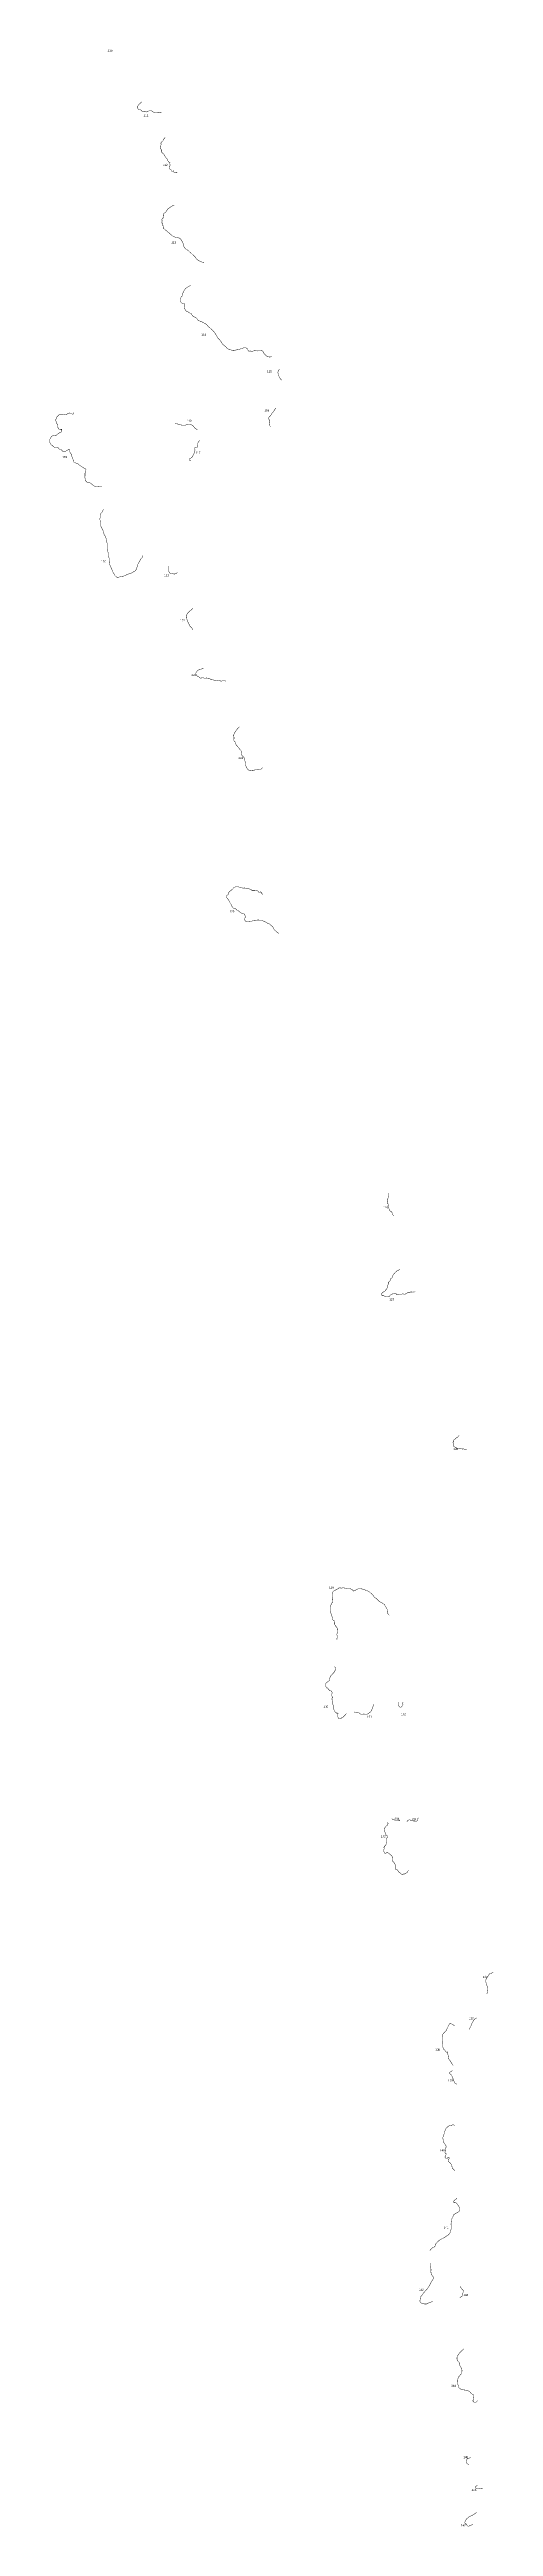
# Model space of a CAD drawing. Header units: metres. Extents: x 258924 to 356197, y 1740805 to 2227803.
# Drawn here: x 307573 to 318331, y 1863034 to 1922985 of the extents above; entities that cross this region are included whole.
import ezdxf

# ---------------------------------------------------------------- set-up
doc = ezdxf.new("R2010")
doc.units = ezdxf.units.M
doc.layers.add('UNPROTECTED', color=10, linetype='Continuous')
doc.styles.get("Standard").update_dxf_attribs({"font": 'arial.ttf'})

msp = doc.modelspace()

# ---------------------------------------------------------------- linework, layer by layer
at = {"layer": 'UNPROTECTED', "const_width": 10, "flags": 128}
for points in [[(309803, 1921720), (309793, 1921705), (309772, 1921685), (309754, 1921671), (309733, 1921648), (309719, 1921630), (309711, 1921616), (309709, 1921604), (309709, 1921589), (309710, 1921576), (309713, 1921564), (309718, 1921550), (309726, 1921540), (309742, 1921529), (309758, 1921524), (309764, 1921524), (309768, 1921525), (309773, 1921525), (309782, 1921523), (309796, 1921513), (309810, 1921499), (309820, 1921492), (309831, 1921488), (309854, 1921488), (309873, 1921489), (309891, 1921486), (309906, 1921481), (309917, 1921476), (309923, 1921474), (309929, 1921475), (309943, 1921480), (309963, 1921492), (309978, 1921498), (309996, 1921501), (310009, 1921501), (310043, 1921499), (310061, 1921495), (310070, 1921489), (310082, 1921478), (310087, 1921472), (310090, 1921470), (310096, 1921471), (310103, 1921471), (310108, 1921470), (310112, 1921467), (310117, 1921465), (310129, 1921467), (310148, 1921466), (310174, 1921466), (310185, 1921466), (310194, 1921461), (310202, 1921457), (310212, 1921457), (310224, 1921459), (310240, 1921459), (310249, 1921457), (310255, 1921456), (310260, 1921456), (310267, 1921457), (310275, 1921460), (310286, 1921465)], [(310374, 1920860), (310371, 1920853), (310367, 1920845), (310360, 1920837), (310353, 1920829), (310348, 1920824), (310342, 1920821), (310337, 1920814), (310331, 1920804), (310329, 1920795), (310326, 1920784), (310321, 1920777), (310307, 1920762), (310299, 1920756), (310286, 1920744), (310280, 1920737), (310276, 1920731), (310274, 1920725), (310273, 1920714), (310276, 1920700), (310277, 1920688), (310275, 1920677), (310272, 1920672), (310265, 1920665), (310261, 1920656), (310258, 1920639), (310256, 1920615), (310258, 1920604), (310259, 1920594), (310261, 1920587), (310264, 1920581), (310275, 1920571), (310281, 1920559), (310283, 1920551), (310283, 1920538), (310282, 1920526), (310282, 1920518), (310286, 1920508), (310295, 1920496), (310315, 1920477), (310333, 1920464), (310341, 1920454), (310346, 1920444), (310354, 1920430), (310370, 1920403), (310389, 1920373), (310404, 1920352), (310412, 1920345), (310422, 1920339), (310425, 1920334), (310427, 1920328), (310427, 1920320), (310426, 1920313), (310428, 1920306), (310433, 1920298), (310439, 1920291), (310445, 1920286), (310451, 1920282), (310454, 1920281), (310456, 1920279), (310457, 1920276), (310457, 1920270), (310458, 1920266), (310463, 1920263), (310470, 1920259), (310481, 1920254), (310487, 1920250), (310491, 1920246), (310492, 1920242), (310491, 1920236), (310489, 1920229), (310487, 1920219), (310489, 1920207), (310494, 1920199), (310497, 1920190), (310496, 1920183), (310493, 1920177), (310491, 1920171), (310491, 1920165), (310490, 1920159), (310487, 1920157), (310482, 1920156), (310476, 1920154), (310474, 1920150), (310471, 1920140), (310472, 1920127), (310476, 1920110), (310483, 1920100), (310494, 1920090), (310506, 1920080), (310515, 1920075), (310519, 1920069), (310521, 1920059), (310525, 1920052), (310534, 1920042), (310546, 1920039), (310559, 1920038), (310566, 1920042), (310571, 1920047), (310575, 1920050), (310579, 1920050), (310583, 1920046), (310584, 1920036), (310585, 1920023), (310589, 1920014), (310599, 1920010), (310614, 1920007), (310656, 1920004), (310671, 1920003)], [(310600, 1919221), (310555, 1919203), (310522, 1919184), (310455, 1919139), (310430, 1919116), (310416, 1919089), (310398, 1919060), (310384, 1919045), (310353, 1919025), (310345, 1919018), (310339, 1919008), (310335, 1918996), (310331, 1918982), (310330, 1918967), (310334, 1918950), (310336, 1918940), (310337, 1918931), (310337, 1918919), (310334, 1918914), (310327, 1918908), (310320, 1918906), (310312, 1918907), (310309, 1918907), (310307, 1918906), (310306, 1918904), (310303, 1918896), (310301, 1918888), (310298, 1918878), (310296, 1918868), (310298, 1918853), (310301, 1918841), (310301, 1918833), (310298, 1918824), (310297, 1918817), (310297, 1918810), (310298, 1918801), (310298, 1918794), (310298, 1918786), (310301, 1918774), (310306, 1918769), (310316, 1918764), (310320, 1918760), (310321, 1918754), (310320, 1918746), (310315, 1918741), (310312, 1918733), (310311, 1918728), (310312, 1918723), (310315, 1918719), (310319, 1918717), (310327, 1918716), (310331, 1918715), (310334, 1918713), (310336, 1918710), (310337, 1918707), (310336, 1918704), (310334, 1918700), (310330, 1918697), (310328, 1918695), (310328, 1918693), (310333, 1918688), (310336, 1918685), (310338, 1918680), (310340, 1918672), (310340, 1918662), (310340, 1918655), (310340, 1918652), (310342, 1918650), (310347, 1918647), (310351, 1918644), (310357, 1918640), (310371, 1918625), (310380, 1918618), (310394, 1918605), (310406, 1918599), (310415, 1918592), (310421, 1918584), (310433, 1918573), (310455, 1918556), (310467, 1918548), (310481, 1918536), (310495, 1918523), (310508, 1918511), (310530, 1918493), (310543, 1918485), (310550, 1918479), (310555, 1918473), (310565, 1918464), (310576, 1918459), (310582, 1918458), (310589, 1918454), (310596, 1918450), (310606, 1918449), (310613, 1918447), (310621, 1918442), (310629, 1918438), (310639, 1918437), (310649, 1918437), (310658, 1918434), (310666, 1918430), (310672, 1918426), (310677, 1918425), (310687, 1918426), (310698, 1918425), (310710, 1918423), (310716, 1918423), (310724, 1918421), (310732, 1918417), (310742, 1918407), (310761, 1918383), (310771, 1918368), (310783, 1918345), (310793, 1918326), (310800, 1918314), (310808, 1918294), (310813, 1918273), (310816, 1918262), (310817, 1918255), (310818, 1918249), (310819, 1918244), (310823, 1918235), (310829, 1918217), (310835, 1918200), (310841, 1918191), (310857, 1918173), (310877, 1918155), (310897, 1918145), (310907, 1918140), (310911, 1918135), (310924, 1918125), (310937, 1918115), (310949, 1918104), (310961, 1918092), (310987, 1918070), (311002, 1918058), (311013, 1918049), (311035, 1918027), (311055, 1918008), (311074, 1917992), (311089, 1917978), (311096, 1917969), (311110, 1917947), (311120, 1917933), (311138, 1917913), (311152, 1917903), (311185, 1917880), (311207, 1917867), (311225, 1917854), (311239, 1917848), (311262, 1917844), (311286, 1917837), (311318, 1917834)], [(310992, 1917275), (310967, 1917262), (310947, 1917250), (310915, 1917231), (310890, 1917215), (310872, 1917200), (310857, 1917182), (310841, 1917159), (310822, 1917128), (310800, 1917082), (310790, 1917044), (310786, 1917022), (310785, 1917017), (310779, 1917012), (310772, 1917005), (310763, 1916993), (310754, 1916979), (310749, 1916965), (310746, 1916947), (310747, 1916922), (310748, 1916903), (310750, 1916886), (310757, 1916870), (310764, 1916860), (310781, 1916850), (310804, 1916841), (310820, 1916839), (310830, 1916838), (310840, 1916831), (310847, 1916822), (310850, 1916810), (310849, 1916792), (310845, 1916775), (310836, 1916748), (310835, 1916732), (310838, 1916719), (310844, 1916710), (310856, 1916698), (310864, 1916689), (310872, 1916677), (310879, 1916664), (310890, 1916650), (310910, 1916640), (310934, 1916633), (310953, 1916622), (310973, 1916608), (310988, 1916603), (311005, 1916594), (311013, 1916588), (311019, 1916578), (311022, 1916567), (311032, 1916547), (311055, 1916528), (311083, 1916514), (311115, 1916493), (311131, 1916484), (311143, 1916475), (311155, 1916463), (311162, 1916451), (311167, 1916442), (311170, 1916436), (311175, 1916429), (311180, 1916424), (311185, 1916420), (311189, 1916419), (311194, 1916420), (311199, 1916421), (311205, 1916419), (311208, 1916417), (311215, 1916411), (311221, 1916408), (311233, 1916405), (311247, 1916401), (311269, 1916392), (311291, 1916382), (311306, 1916373), (311319, 1916364), (311333, 1916355), (311350, 1916348), (311365, 1916340), (311378, 1916331), (311387, 1916320), (311398, 1916306), (311414, 1916287), (311434, 1916265), (311461, 1916245), (311470, 1916240), (311477, 1916237), (311481, 1916234), (311488, 1916226), (311495, 1916217), (311503, 1916210), (311520, 1916194), (311545, 1916168), (311564, 1916145), (311581, 1916123), (311599, 1916090), (311616, 1916065), (311626, 1916047), (311638, 1916024), (311659, 1915996), (311696, 1915957), (311714, 1915936), (311730, 1915914), (311751, 1915882), (311765, 1915859), (311787, 1915836), (311797, 1915829), (311824, 1915807), (311846, 1915788), (311860, 1915772), (311871, 1915757), (311879, 1915751), (311897, 1915740), (311914, 1915732), (311929, 1915729), (311939, 1915728), (311948, 1915727), (311957, 1915725), (311968, 1915716), (311979, 1915712), (311995, 1915708), (312014, 1915705), (312046, 1915705), (312075, 1915709), (312111, 1915717), (312154, 1915724), (312184, 1915734), (312219, 1915747), (312252, 1915757), (312278, 1915765), (312299, 1915768), (312322, 1915766), (312341, 1915760), (312352, 1915755), (312366, 1915742), (312379, 1915720), (312388, 1915696), (312392, 1915687), (312398, 1915683), (312409, 1915682), (312419, 1915685), (312431, 1915689), (312443, 1915689), (312463, 1915682), (312478, 1915676), (312489, 1915677), (312506, 1915684), (312522, 1915699), (312534, 1915706), (312547, 1915706), (312573, 1915697), (312591, 1915692), (312621, 1915689), (312654, 1915691), (312685, 1915694), (312706, 1915696), (312718, 1915694), (312734, 1915687), (312747, 1915674), (312757, 1915654), (312766, 1915635), (312782, 1915616), (312807, 1915589), (312837, 1915564), (312859, 1915552), (312894, 1915544), (312920, 1915544), (312956, 1915551)], [(313143, 1915246), (313139, 1915239), (313114, 1915201), (313107, 1915180), (313109, 1915153), (313116, 1915118), (313136, 1915068), (313167, 1915015), (313195, 1914985), (313199, 1914980)], [(313062, 1914303), (313038, 1914284), (313024, 1914266), (313006, 1914224), (312991, 1914207), (312968, 1914188), (312955, 1914170), (312951, 1914154), (312942, 1914142), (312924, 1914118), (312910, 1914104), (312888, 1914083), (312883, 1914060), (312892, 1914031), (312905, 1914013), (312909, 1913994), (312901, 1913970), (312895, 1913939), (312900, 1913905), (312914, 1913875), (312927, 1913859)], [(308162, 1914204), (308151, 1914179), (308146, 1914161), (308133, 1914157), (308109, 1914172), (308085, 1914184), (308062, 1914188), (308001, 1914166), (307981, 1914146), (307963, 1914141), (307923, 1914150), (307848, 1914159), (307803, 1914145), (307786, 1914129), (307750, 1914087), (307738, 1914051), (307722, 1914025), (307724, 1914005), (307735, 1913976), (307752, 1913929), (307771, 1913911), (307776, 1913895), (307774, 1913865), (307781, 1913816), (307804, 1913795), (307845, 1913793), (307869, 1913793), (307869, 1913793), (307868, 1913770), (307870, 1913740), (307858, 1913725), (307819, 1913710), (307772, 1913679), (307736, 1913648), (307684, 1913644), (307639, 1913632), (307601, 1913598), (307578, 1913541), (307580, 1913484), (307591, 1913441), (307612, 1913419), (307641, 1913404), (307659, 1913383), (307685, 1913362), (307730, 1913350), (307762, 1913351), (307791, 1913341), (307808, 1913315), (307831, 1913307), (307852, 1913307), (307873, 1913281), (307907, 1913246), (307931, 1913252), (307968, 1913266), (308001, 1913280), (308025, 1913301), (308046, 1913309), (308046, 1913309), (308060, 1913300), (308058, 1913269), (308069, 1913241), (308101, 1913191), (308116, 1913129), (308142, 1913067), (308159, 1913031), (308167, 1912998), (308191, 1912985), (308227, 1912972), (308268, 1912954), (308308, 1912919), (308391, 1912862), (308442, 1912844), (308457, 1912822), (308453, 1912775), (308441, 1912755), (308433, 1912728), (308434, 1912689), (308431, 1912632), (308438, 1912568), (308466, 1912526), (308499, 1912507), (308551, 1912498), (308588, 1912473), (308650, 1912424), (308669, 1912412), (308682, 1912410), (308705, 1912415), (308728, 1912416), (308750, 1912414), (308790, 1912408), (308838, 1912405)], [(311157, 1913784), (311156, 1913785), (311101, 1913815), (311064, 1913862), (311036, 1913889), (310986, 1913913), (310942, 1913919), (310895, 1913906), (310873, 1913896), (310819, 1913891), (310746, 1913900), (310697, 1913918), (310636, 1913929), (310631, 1913939), (310630, 1913945)], [(310997, 1913028), (310992, 1913032), (310991, 1913037), (310989, 1913040), (310981, 1913041), (310973, 1913042), (310970, 1913043), (310966, 1913049), (310964, 1913058), (310967, 1913073), (310971, 1913082), (310981, 1913084), (310999, 1913097), (311021, 1913112), (311038, 1913134), (311066, 1913188), (311077, 1913214), (311097, 1913277), (311098, 1913293), (311096, 1913314), (311093, 1913334), (311098, 1913351), (311107, 1913360), (311123, 1913362), (311140, 1913359), (311149, 1913358), (311157, 1913366), (311155, 1913377), (311151, 1913386), (311154, 1913395), (311163, 1913409), (311166, 1913422), (311166, 1913441), (311168, 1913452), (311172, 1913466), (311175, 1913473), (311181, 1913480), (311187, 1913499), (311196, 1913509), (311202, 1913514), (311209, 1913515), (311218, 1913511)], [(308885, 1911850), (308868, 1911836), (308856, 1911815), (308849, 1911796), (308842, 1911786), (308831, 1911779), (308820, 1911764), (308816, 1911747), (308813, 1911733), (308803, 1911717), (308798, 1911703), (308799, 1911686), (308802, 1911666), (308800, 1911649), (308791, 1911638), (308789, 1911622), (308795, 1911601), (308808, 1911576), (308814, 1911556), (308815, 1911539), (308816, 1911500), (308814, 1911469), (308816, 1911449), (308828, 1911426), (308863, 1911358), (308880, 1911317), (308894, 1911256), (308920, 1911213), (308934, 1911183), (308944, 1911153), (308944, 1911115), (308951, 1911093), (308962, 1911067), (308969, 1911027), (308973, 1910997), (308973, 1910962), (308971, 1910901), (308979, 1910860), (308988, 1910833), (308993, 1910805), (308993, 1910773), (308992, 1910751), (308993, 1910725), (309001, 1910705), (309015, 1910679), (309021, 1910652), (309021, 1910597), (309026, 1910543), (309039, 1910501), (309058, 1910461), (309081, 1910412), (309098, 1910356), (309115, 1910326), (309128, 1910313), (309146, 1910265), (309170, 1910241), (309191, 1910221), (309210, 1910213), (309238, 1910208), (309260, 1910216), (309291, 1910230), (309314, 1910233), (309339, 1910233), (309370, 1910240), (309445, 1910273), (309511, 1910299), (309536, 1910308), (309556, 1910314), (309575, 1910325), (309596, 1910338), (309615, 1910346), (309627, 1910351), (309644, 1910363), (309677, 1910401), (309693, 1910453), (309716, 1910530), (309747, 1910583), (309767, 1910621), (309787, 1910660), (309815, 1910684), (309832, 1910733)], [(310457, 1910477), (310466, 1910439), (310466, 1910377), (310466, 1910352), (310477, 1910323), (310498, 1910311), (310526, 1910303), (310568, 1910293), (310602, 1910290), (310627, 1910296), (310644, 1910308), (310661, 1910318), (310681, 1910324)], [(311045, 1909461), (311042, 1909457), (311009, 1909422), (310978, 1909402), (310959, 1909382), (310933, 1909358), (310922, 1909343), (310901, 1909312), (310895, 1909274), (310896, 1909234), (310904, 1909192), (310919, 1909144), (310946, 1909088), (310972, 1909036), (310999, 1909008), (311021, 1908984), (311036, 1908964), (311043, 1908945), (311043, 1908938)], [(311310, 1908015), (311303, 1908014), (311290, 1908009), (311281, 1908002), (311264, 1907995), (311247, 1907989), (311227, 1907987), (311216, 1907984), (311207, 1907980), (311197, 1907974), (311186, 1907968), (311171, 1907960), (311163, 1907953), (311155, 1907945), (311145, 1907934), (311138, 1907927), (311132, 1907922), (311129, 1907919), (311127, 1907915), (311125, 1907909), (311124, 1907903), (311123, 1907896), (311120, 1907890), (311118, 1907885), (311118, 1907882), (311119, 1907879), (311121, 1907873), (311123, 1907866), (311126, 1907857), (311130, 1907848), (311142, 1907830), (311155, 1907820), (311179, 1907808), (311190, 1907801), (311199, 1907795), (311210, 1907787), (311221, 1907778), (311227, 1907773), (311232, 1907772), (311241, 1907772), (311249, 1907773), (311259, 1907775), (311266, 1907776), (311277, 1907778), (311283, 1907780), (311289, 1907779), (311296, 1907779), (311303, 1907778), (311309, 1907776), (311315, 1907772), (311320, 1907771), (311323, 1907770), (311327, 1907770), (311333, 1907771), (311337, 1907771), (311340, 1907770), (311343, 1907770), (311348, 1907770), (311351, 1907772), (311355, 1907772), (311361, 1907771), (311366, 1907772), (311370, 1907775), (311373, 1907775), (311382, 1907774), (311389, 1907773), (311396, 1907771), (311404, 1907769), (311411, 1907767), (311417, 1907766), (311424, 1907766), (311428, 1907764), (311435, 1907761), (311441, 1907757), (311447, 1907755), (311458, 1907752), (311467, 1907750), (311477, 1907746), (311483, 1907742), (311492, 1907740), (311498, 1907738), (311502, 1907734), (311507, 1907731), (311515, 1907729), (311528, 1907728), (311536, 1907729), (311540, 1907728), (311543, 1907727), (311546, 1907724), (311550, 1907721), (311561, 1907717), (311571, 1907715), (311581, 1907711), (311589, 1907708), (311596, 1907707), (311607, 1907707), (311611, 1907708), (311614, 1907708), (311616, 1907707), (311620, 1907705), (311623, 1907704), (311626, 1907705), (311632, 1907706), (311635, 1907707), (311636, 1907708), (311638, 1907710), (311639, 1907710), (311639, 1907710), (311640, 1907711), (311642, 1907711), (311643, 1907712), (311643, 1907712), (311643, 1907713), (311644, 1907714), (311644, 1907714), (311645, 1907714), (311645, 1907714), (311646, 1907714), (311647, 1907714), (311649, 1907713), (311650, 1907713), (311650, 1907712), (311651, 1907712), (311651, 1907711), (311651, 1907711), (311652, 1907711), (311653, 1907711), (311653, 1907711), (311653, 1907712), (311654, 1907712), (311654, 1907713), (311655, 1907714), (311656, 1907714), (311657, 1907714), (311657, 1907714), (311658, 1907714), (311658, 1907714), (311659, 1907714), (311659, 1907714), (311660, 1907715), (311661, 1907715), (311662, 1907715), (311663, 1907716), (311664, 1907716), (311665, 1907715), (311666, 1907715), (311668, 1907715), (311669, 1907716), (311670, 1907716), (311671, 1907716), (311672, 1907716), (311672, 1907716), (311673, 1907716), (311674, 1907715), (311675, 1907715), (311676, 1907715), (311679, 1907715), (311681, 1907715), (311684, 1907714), (311687, 1907712), (311689, 1907711), (311694, 1907710), (311698, 1907709), (311707, 1907706), (311712, 1907704), (311716, 1907702), (311721, 1907701), (311728, 1907699), (311736, 1907699), (311740, 1907700), (311745, 1907700), (311748, 1907701), (311760, 1907704), (311766, 1907706), (311773, 1907707), (311779, 1907708), (311783, 1907708), (311786, 1907708), (311796, 1907706), (311807, 1907705), (311830, 1907701), (311839, 1907700)], [(312183, 1906599), (312176, 1906592), (312164, 1906580), (312138, 1906557), (312124, 1906543), (312119, 1906534), (312104, 1906514), (312089, 1906496), (312068, 1906465), (312057, 1906444), (312041, 1906412), (312038, 1906402), (312036, 1906391), (312035, 1906380), (312037, 1906366), (312041, 1906354), (312042, 1906349), (312044, 1906330), (312043, 1906311), (312041, 1906286), (312039, 1906269), (312043, 1906257), (312054, 1906243), (312077, 1906214), (312083, 1906199), (312086, 1906183), (312092, 1906163), (312100, 1906146), (312119, 1906128), (312149, 1906094), (312169, 1906066), (312194, 1906034), (312214, 1906014), (312220, 1906003), (312229, 1905977), (312236, 1905963), (312235, 1905955), (312231, 1905939), (312230, 1905929), (312229, 1905921), (312238, 1905898), (312257, 1905876), (312275, 1905859), (312289, 1905843), (312296, 1905830), (312301, 1905813), (312305, 1905786), (312308, 1905766), (312313, 1905743), (312321, 1905706), (312322, 1905679), (312326, 1905664), (312333, 1905641), (312344, 1905610), (312358, 1905587), (312372, 1905571), (312387, 1905554), (312400, 1905545), (312415, 1905537), (312440, 1905531), (312469, 1905529), (312502, 1905532), (312522, 1905538), (312539, 1905546), (312556, 1905548), (312573, 1905550), (312591, 1905549), (312600, 1905552), (312609, 1905557), (312615, 1905560), (312624, 1905560), (312636, 1905561), (312649, 1905564), (312662, 1905567), (312671, 1905567), (312685, 1905566), (312695, 1905566), (312709, 1905573), (312717, 1905581), (312722, 1905592), (312727, 1905607), (312730, 1905612)], [(312744, 1902532), (312739, 1902539), (312730, 1902547), (312724, 1902551), (312716, 1902555), (312712, 1902557), (312709, 1902561), (312707, 1902568), (312706, 1902574), (312704, 1902584), (312701, 1902588), (312698, 1902591), (312693, 1902594), (312687, 1902595), (312678, 1902594), (312674, 1902592), (312668, 1902589), (312659, 1902589), (312652, 1902590), (312642, 1902592), (312635, 1902597), (312631, 1902603), (312628, 1902609), (312626, 1902614), (312621, 1902618), (312616, 1902620), (312605, 1902622), (312597, 1902623), (312582, 1902626), (312565, 1902630), (312551, 1902634), (312534, 1902635), (312506, 1902635), (312482, 1902634), (312477, 1902635), (312472, 1902636), (312469, 1902640), (312464, 1902648), (312459, 1902656), (312450, 1902660), (312413, 1902668), (312376, 1902676), (312337, 1902685), (312305, 1902690), (312284, 1902691), (312269, 1902688), (312260, 1902689), (312247, 1902691), (312216, 1902697), (312188, 1902704), (312162, 1902715), (312149, 1902719), (312125, 1902722), (312100, 1902720), (312072, 1902716), (312049, 1902706), (312037, 1902694), (312030, 1902688), (312022, 1902677), (312011, 1902667), (311999, 1902660), (311995, 1902656), (311989, 1902647), (311984, 1902641), (311975, 1902635), (311959, 1902625), (311943, 1902614), (311923, 1902593), (311912, 1902578), (311907, 1902566), (311904, 1902560), (311903, 1902553), (311903, 1902542), (311901, 1902533), (311897, 1902527), (311892, 1902525), (311884, 1902522), (311877, 1902517), (311869, 1902509), (311864, 1902502), (311861, 1902495), (311861, 1902488), (311864, 1902472), (311868, 1902459), (311870, 1902454), (311880, 1902441), (311886, 1902435), (311895, 1902425), (311908, 1902407), (311915, 1902396), (311925, 1902380), (311930, 1902368), (311932, 1902358), (311936, 1902346), (311942, 1902339), (311954, 1902328), (311959, 1902320), (311966, 1902303), (311976, 1902286), (311982, 1902273), (311984, 1902263), (311988, 1902252), (311994, 1902245), (312001, 1902236), (312006, 1902230), (312013, 1902219), (312020, 1902209), (312024, 1902206), (312029, 1902205), (312035, 1902204), (312050, 1902202), (312060, 1902199), (312068, 1902196), (312075, 1902193), (312086, 1902183), (312096, 1902174), (312100, 1902169), (312108, 1902162), (312114, 1902158), (312119, 1902156), (312124, 1902156), (312128, 1902154), (312133, 1902150), (312141, 1902146), (312147, 1902143), (312154, 1902139), (312158, 1902134), (312164, 1902123), (312165, 1902121), (312170, 1902119), (312175, 1902115), (312182, 1902111), (312188, 1902109), (312194, 1902107), (312198, 1902104), (312202, 1902100), (312204, 1902095), (312209, 1902090), (312215, 1902087), (312220, 1902085), (312227, 1902083), (312235, 1902082), (312243, 1902080), (312248, 1902078), (312253, 1902076), (312262, 1902075), (312271, 1902075), (312278, 1902075), (312282, 1902074), (312285, 1902071), (312288, 1902063), (312291, 1902051), (312293, 1902048), (312299, 1902042), (312302, 1902038), (312305, 1902033), (312307, 1902030), (312308, 1902026), (312311, 1902021), (312315, 1902016), (312316, 1902015), (312317, 1902013), (312317, 1902012), (312317, 1902008), (312315, 1902003), (312315, 1901997), (312316, 1901991), (312317, 1901985), (312317, 1901981), (312315, 1901977), (312311, 1901972), (312308, 1901964), (312308, 1901957), (312308, 1901949), (312304, 1901942), (312302, 1901934), (312303, 1901927), (312305, 1901918), (312308, 1901907), (312311, 1901899), (312314, 1901895), (312322, 1901892), (312327, 1901889), (312336, 1901880), (312344, 1901874), (312349, 1901873), (312354, 1901875), (312363, 1901878), (312382, 1901879), (312400, 1901878), (312408, 1901879), (312421, 1901884), (312433, 1901885), (312443, 1901886), (312456, 1901888), (312465, 1901889), (312476, 1901891), (312487, 1901894), (312501, 1901896), (312515, 1901896), (312526, 1901898), (312534, 1901902), (312542, 1901906), (312551, 1901908), (312563, 1901910), (312579, 1901910), (312594, 1901912), (312608, 1901916), (312619, 1901917), (312640, 1901916), (312661, 1901914), (312683, 1901913), (312696, 1901913), (312705, 1901915), (312712, 1901913), (312720, 1901910), (312734, 1901903), (312742, 1901897), (312751, 1901892), (312758, 1901889), (312772, 1901887), (312785, 1901882), (312794, 1901875), (312806, 1901867), (312831, 1901853), (312851, 1901841), (312870, 1901834), (312890, 1901826), (312913, 1901814), (312925, 1901803), (312930, 1901795), (312942, 1901786), (312951, 1901780), (312961, 1901773), (312969, 1901763), (312984, 1901746), (312998, 1901724), (313009, 1901701), (313021, 1901682), (313035, 1901666), (313045, 1901658), (313057, 1901651), (313068, 1901644), (313075, 1901637), (313084, 1901623), (313100, 1901612), (313113, 1901601), (313123, 1901593), (313126, 1901590)], [(315789, 1895307), (315789, 1895289), (315788, 1895251), (315787, 1895240), (315784, 1895231), (315782, 1895223), (315780, 1895208), (315778, 1895196), (315775, 1895183), (315771, 1895173), (315767, 1895164), (315764, 1895155), (315764, 1895150), (315766, 1895145), (315765, 1895141), (315762, 1895131), (315759, 1895122), (315758, 1895112), (315759, 1895102), (315764, 1895092), (315767, 1895085), (315768, 1895080), (315769, 1895075), (315769, 1895072), (315768, 1895069), (315769, 1895068), (315770, 1895067), (315772, 1895065), (315773, 1895064), (315774, 1895062), (315773, 1895061), (315772, 1895060), (315768, 1895056), (315766, 1895052), (315766, 1895048), (315767, 1895046), (315773, 1895044), (315776, 1895042), (315778, 1895040), (315779, 1895038), (315778, 1895034), (315778, 1895029), (315781, 1895026), (315781, 1895024), (315780, 1895021), (315779, 1895019), (315776, 1895018), (315774, 1895016), (315774, 1895013), (315774, 1895010), (315778, 1895007), (315780, 1895001), (315782, 1894996), (315784, 1894990), (315786, 1894985), (315788, 1894978), (315789, 1894973), (315789, 1894968), (315788, 1894965), (315788, 1894962), (315789, 1894960), (315792, 1894957), (315792, 1894956), (315793, 1894955), (315795, 1894952), (315796, 1894949), (315795, 1894944), (315795, 1894939), (315795, 1894936), (315795, 1894934), (315798, 1894931), (315801, 1894928), (315802, 1894926), (315804, 1894925), (315804, 1894923), (315804, 1894919), (315802, 1894917), (315801, 1894914), (315801, 1894911), (315802, 1894909), (315805, 1894905), (315806, 1894902), (315806, 1894900), (315809, 1894895), (315812, 1894892), (315816, 1894884), (315820, 1894879), (315826, 1894875), (315832, 1894871), (315837, 1894870), (315841, 1894867), (315847, 1894864), (315853, 1894862), (315860, 1894859), (315865, 1894854), (315868, 1894847), (315870, 1894840), (315872, 1894827), (315874, 1894817), (315874, 1894808), (315876, 1894802), (315880, 1894799), (315883, 1894796), (315886, 1894794), (315890, 1894788), (315893, 1894782), (315898, 1894772), (315900, 1894767), (315906, 1894761), (315909, 1894760), (315916, 1894762)], [(316065, 1893457), (316053, 1893456), (316049, 1893455), (316047, 1893453), (316043, 1893448), (316037, 1893445), (316031, 1893441), (316023, 1893439), (316015, 1893436), (316010, 1893431), (316008, 1893426), (316006, 1893423), (315997, 1893423), (315991, 1893422), (315987, 1893417), (315986, 1893412), (315985, 1893409), (315984, 1893406), (315982, 1893405), (315977, 1893404), (315973, 1893403), (315969, 1893403), (315965, 1893400), (315961, 1893397), (315957, 1893395), (315952, 1893388), (315948, 1893381), (315945, 1893375), (315941, 1893370), (315933, 1893367), (315925, 1893360), (315914, 1893348), (315904, 1893333), (315894, 1893315), (315886, 1893290), (315881, 1893275), (315872, 1893260), (315860, 1893249), (315843, 1893238), (315834, 1893228), (315830, 1893220), (315825, 1893210), (315824, 1893200), (315824, 1893189), (315822, 1893178), (315813, 1893171), (315803, 1893167), (315795, 1893159), (315790, 1893147), (315790, 1893133), (315792, 1893120), (315790, 1893109), (315781, 1893100), (315774, 1893089), (315769, 1893079), (315767, 1893063), (315764, 1893047), (315760, 1893032), (315752, 1893018), (315750, 1893005), (315747, 1892992), (315743, 1892983), (315734, 1892980), (315727, 1892976), (315721, 1892966), (315720, 1892953), (315711, 1892944), (315696, 1892933), (315679, 1892924), (315656, 1892908), (315641, 1892896), (315633, 1892889), (315627, 1892878), (315624, 1892871), (315617, 1892867), (315610, 1892861), (315609, 1892852), (315614, 1892841), (315620, 1892839), (315628, 1892834), (315634, 1892832), (315648, 1892832), (315660, 1892832), (315668, 1892829), (315685, 1892816), (315710, 1892801), (315730, 1892795), (315758, 1892793), (315776, 1892794), (315788, 1892797), (315804, 1892805), (315817, 1892814), (315821, 1892819), (315822, 1892827), (315824, 1892834), (315833, 1892841), (315851, 1892847), (315868, 1892853), (315879, 1892862), (315893, 1892873), (315908, 1892879), (315922, 1892879), (315928, 1892879), (315933, 1892881), (315938, 1892883), (315942, 1892885), (315945, 1892885), (315947, 1892884), (315950, 1892882), (315951, 1892881), (315953, 1892881), (315956, 1892881), (315959, 1892880), (315963, 1892879), (315966, 1892877), (315968, 1892874), (315970, 1892873), (315972, 1892872), (315973, 1892871), (315973, 1892869), (315973, 1892867), (315972, 1892865), (315975, 1892860), (315980, 1892856), (315984, 1892856), (315986, 1892856), (315991, 1892857), (315995, 1892857), (316000, 1892856), (316003, 1892853), (316005, 1892851), (316008, 1892850), (316018, 1892850), (316029, 1892854), (316040, 1892856), (316050, 1892860), (316061, 1892861), (316070, 1892862), (316083, 1892861), (316099, 1892862), (316110, 1892863), (316120, 1892866), (316129, 1892869), (316135, 1892869), (316145, 1892866), (316153, 1892861), (316157, 1892860), (316160, 1892861), (316166, 1892861), (316172, 1892858), (316179, 1892857), (316186, 1892858), (316192, 1892860), (316200, 1892865), (316205, 1892870), (316210, 1892875), (316213, 1892877), (316218, 1892878), (316222, 1892879), (316225, 1892880), (316229, 1892884), (316233, 1892887), (316238, 1892889), (316242, 1892889), (316246, 1892890), (316250, 1892893), (316253, 1892895), (316255, 1892896), (316262, 1892895), (316265, 1892896), (316274, 1892897), (316281, 1892902), (316287, 1892904), (316291, 1892904), (316294, 1892904), (316296, 1892907), (316300, 1892910), (316304, 1892911), (316307, 1892913), (316313, 1892913), (316319, 1892911), (316323, 1892910), (316325, 1892910), (316329, 1892912), (316333, 1892913), (316338, 1892913), (316344, 1892912), (316350, 1892912), (316355, 1892910), (316359, 1892909), (316363, 1892909), (316367, 1892910), (316371, 1892912), (316375, 1892915), (316378, 1892916), (316381, 1892915), (316385, 1892913), (316388, 1892913), (316390, 1892914), (316392, 1892914), (316395, 1892913), (316397, 1892911), (316400, 1892910), (316403, 1892910), (316407, 1892910), (316411, 1892911), (316414, 1892915), (316417, 1892916), (316420, 1892916), (316424, 1892916), (316426, 1892916), (316429, 1892918), (316432, 1892919), (316435, 1892920)], [(317499, 1889435), (317496, 1889434), (317484, 1889427), (317479, 1889421), (317469, 1889406), (317457, 1889396), (317439, 1889385), (317420, 1889375), (317411, 1889365), (317392, 1889349), (317385, 1889344), (317371, 1889335), (317365, 1889328), (317361, 1889324), (317360, 1889321), (317359, 1889315), (317360, 1889309), (317363, 1889306), (317368, 1889303), (317369, 1889299), (317370, 1889294), (317365, 1889288), (317357, 1889284), (317347, 1889278), (317346, 1889274), (317347, 1889270), (317354, 1889262), (317355, 1889259), (317355, 1889254), (317353, 1889250), (317353, 1889244), (317357, 1889236), (317360, 1889232), (317359, 1889228), (317357, 1889223), (317355, 1889220), (317354, 1889215), (317354, 1889210), (317356, 1889207), (317360, 1889201), (317363, 1889189), (317367, 1889178), (317374, 1889171), (317384, 1889164), (317407, 1889151), (317429, 1889139), (317446, 1889135), (317455, 1889132), (317464, 1889129), (317473, 1889126), (317482, 1889124), (317488, 1889123), (317498, 1889125), (317511, 1889128), (317521, 1889130), (317530, 1889129), (317536, 1889126), (317543, 1889120), (317552, 1889117), (317564, 1889114), (317574, 1889112), (317582, 1889112), (317590, 1889114), (317599, 1889114), (317611, 1889113), (317620, 1889110), (317626, 1889106), (317637, 1889103), (317652, 1889099), (317677, 1889092), (317691, 1889088)], [(315807, 1885085), (315807, 1885086), (315800, 1885094), (315789, 1885104), (315780, 1885115), (315775, 1885124), (315767, 1885140), (315761, 1885155), (315757, 1885166), (315757, 1885174), (315758, 1885188), (315756, 1885199), (315751, 1885219), (315751, 1885228), (315751, 1885236), (315751, 1885239), (315748, 1885243), (315744, 1885251), (315739, 1885261), (315736, 1885270), (315725, 1885287), (315719, 1885295), (315704, 1885316), (315697, 1885327), (315695, 1885337), (315692, 1885340), (315682, 1885351), (315676, 1885358), (315670, 1885361), (315660, 1885366), (315648, 1885372), (315639, 1885380), (315629, 1885388), (315624, 1885391), (315615, 1885394), (315600, 1885400), (315586, 1885408), (315576, 1885414), (315567, 1885420), (315554, 1885433), (315543, 1885441), (315533, 1885450), (315526, 1885459), (315512, 1885474), (315501, 1885483), (315496, 1885489), (315492, 1885495), (315489, 1885499), (315482, 1885503), (315474, 1885506), (315462, 1885512), (315453, 1885519), (315445, 1885526), (315437, 1885533), (315430, 1885542), (315417, 1885559), (315413, 1885567), (315410, 1885576), (315404, 1885583), (315399, 1885587), (315388, 1885594), (315382, 1885601), (315376, 1885609), (315369, 1885616), (315360, 1885622), (315349, 1885632), (315339, 1885643), (315329, 1885649), (315322, 1885652), (315308, 1885658), (315301, 1885662), (315294, 1885669), (315287, 1885676), (315283, 1885677), (315277, 1885678), (315271, 1885679), (315266, 1885683), (315258, 1885688), (315252, 1885689), (315242, 1885691), (315235, 1885693), (315229, 1885697), (315226, 1885699), (315219, 1885700), (315210, 1885702), (315199, 1885706), (315189, 1885710), (315177, 1885713), (315171, 1885715), (315168, 1885718), (315163, 1885721), (315155, 1885722), (315141, 1885725), (315131, 1885729), (315123, 1885734), (315115, 1885736), (315107, 1885735), (315098, 1885738), (315091, 1885738), (315083, 1885738), (315072, 1885734), (315066, 1885735), (315059, 1885734), (315055, 1885732), (315048, 1885729), (315044, 1885725), (315034, 1885721), (315024, 1885717), (315014, 1885711), (315002, 1885704), (314993, 1885700), (314981, 1885692), (314974, 1885685), (314961, 1885679), (314952, 1885677), (314939, 1885676), (314933, 1885678), (314928, 1885686), (314924, 1885693), (314914, 1885703), (314905, 1885708), (314893, 1885712), (314879, 1885722), (314866, 1885730), (314859, 1885736), (314852, 1885737), (314838, 1885739), (314821, 1885739), (314802, 1885737), (314789, 1885736), (314780, 1885735), (314772, 1885737), (314759, 1885740), (314741, 1885744), (314721, 1885748), (314696, 1885750), (314682, 1885750), (314672, 1885750), (314662, 1885749), (314655, 1885747), (314646, 1885746), (314635, 1885747), (314619, 1885750), (314594, 1885750), (314582, 1885747), (314574, 1885741), (314569, 1885734), (314562, 1885729), (314554, 1885725), (314545, 1885722), (314519, 1885709), (314501, 1885698), (314484, 1885686), (314464, 1885679), (314455, 1885673), (314441, 1885659), (314437, 1885654), (314433, 1885648), (314428, 1885636), (314424, 1885619), (314422, 1885599), (314422, 1885578), (314422, 1885554), (314420, 1885538), (314420, 1885529), (314423, 1885520), (314428, 1885514), (314435, 1885505), (314436, 1885501), (314434, 1885488), (314433, 1885474), (314435, 1885457), (314438, 1885443), (314440, 1885424), (314439, 1885417), (314437, 1885410), (314427, 1885402), (314422, 1885394), (314409, 1885373), (314400, 1885354), (314390, 1885331), (314385, 1885315), (314382, 1885280), (314381, 1885257), (314379, 1885225), (314381, 1885198), (314385, 1885166), (314389, 1885144), (314396, 1885119), (314407, 1885097), (314413, 1885083), (314415, 1885070), (314417, 1885056), (314423, 1885046), (314428, 1885038), (314431, 1885030), (314432, 1885022), (314431, 1885001), (314431, 1884993), (314437, 1884980), (314445, 1884969), (314456, 1884963), (314474, 1884951), (314481, 1884944), (314484, 1884938), (314485, 1884928), (314480, 1884915), (314476, 1884911), (314473, 1884903), (314474, 1884884), (314476, 1884873), (314481, 1884864), (314489, 1884854), (314497, 1884842), (314500, 1884829), (314512, 1884817), (314527, 1884804), (314531, 1884799), (314540, 1884785), (314548, 1884766), (314554, 1884753), (314555, 1884740), (314550, 1884722), (314547, 1884715), (314550, 1884705), (314554, 1884692), (314552, 1884688), (314547, 1884681), (314544, 1884678), (314543, 1884671), (314546, 1884661), (314545, 1884653), (314543, 1884649), (314539, 1884638), (314534, 1884630), (314534, 1884620), (314539, 1884604), (314541, 1884590), (314542, 1884569), (314541, 1884553), (314538, 1884522), (314536, 1884508), (314538, 1884500)], [(314480, 1883849), (314482, 1883847), (314497, 1883825), (314504, 1883816), (314512, 1883805), (314514, 1883795), (314508, 1883780), (314498, 1883757), (314489, 1883746), (314482, 1883741), (314476, 1883738), (314475, 1883737), (314474, 1883736), (314474, 1883734), (314474, 1883732), (314477, 1883731), (314478, 1883729), (314478, 1883728), (314478, 1883726), (314477, 1883724), (314475, 1883721), (314474, 1883721), (314474, 1883720), (314474, 1883720), (314474, 1883718), (314475, 1883716), (314475, 1883714), (314474, 1883712), (314474, 1883710), (314472, 1883709), (314469, 1883709), (314465, 1883708), (314464, 1883708), (314463, 1883708), (314461, 1883707), (314460, 1883705), (314459, 1883702), (314458, 1883700), (314455, 1883698), (314453, 1883696), (314451, 1883691), (314449, 1883688), (314446, 1883686), (314444, 1883684), (314443, 1883680), (314439, 1883677), (314436, 1883675), (314434, 1883670), (314432, 1883667), (314431, 1883665), (314428, 1883664), (314422, 1883660), (314417, 1883656), (314415, 1883652), (314415, 1883648), (314414, 1883645), (314411, 1883643), (314405, 1883640), (314401, 1883638), (314398, 1883635), (314396, 1883633), (314393, 1883627), (314391, 1883622), (314389, 1883618), (314387, 1883617), (314385, 1883616), (314384, 1883614), (314383, 1883610), (314383, 1883603), (314381, 1883600), (314376, 1883595), (314372, 1883590), (314369, 1883583), (314367, 1883578), (314366, 1883574), (314366, 1883567), (314363, 1883562), (314360, 1883556), (314358, 1883550), (314357, 1883547), (314357, 1883543), (314357, 1883539), (314356, 1883534), (314356, 1883529), (314355, 1883523), (314354, 1883518), (314352, 1883515), (314349, 1883510), (314346, 1883503), (314342, 1883495), (314340, 1883491), (314337, 1883489), (314333, 1883487), (314320, 1883483), (314318, 1883483), (314316, 1883481), (314313, 1883477), (314311, 1883474), (314307, 1883472), (314305, 1883471), (314300, 1883472), (314294, 1883472), (314292, 1883472), (314289, 1883469), (314286, 1883467), (314285, 1883463), (314283, 1883460), (314280, 1883456), (314276, 1883453), (314273, 1883449), (314272, 1883443), (314269, 1883428), (314267, 1883415), (314268, 1883407), (314270, 1883395), (314270, 1883384), (314270, 1883370), (314272, 1883356), (314275, 1883346), (314282, 1883335), (314287, 1883329), (314294, 1883325), (314299, 1883325), (314305, 1883328), (314312, 1883329), (314317, 1883327), (314320, 1883321), (314326, 1883306), (314342, 1883284), (314349, 1883276), (314352, 1883269), (314356, 1883265), (314364, 1883260), (314374, 1883258), (314379, 1883258), (314384, 1883260), (314389, 1883260), (314398, 1883254), (314409, 1883246), (314414, 1883238), (314417, 1883231), (314419, 1883216), (314419, 1883200), (314416, 1883185), (314414, 1883177), (314415, 1883168), (314415, 1883161), (314415, 1883155), (314413, 1883150), (314414, 1883145), (314415, 1883139), (314416, 1883134), (314418, 1883130), (314420, 1883128), (314422, 1883123), (314424, 1883115), (314425, 1883106), (314425, 1883099), (314425, 1883090), (314424, 1883081), (314423, 1883078), (314419, 1883074), (314417, 1883072), (314416, 1883067), (314416, 1883061), (314417, 1883054), (314419, 1883045), (314422, 1883031), (314423, 1883020), (314423, 1883011), (314424, 1883001), (314425, 1882992), (314429, 1882982), (314429, 1882978), (314430, 1882973), (314433, 1882970), (314434, 1882967), (314434, 1882962), (314434, 1882957), (314435, 1882953), (314437, 1882949), (314440, 1882945), (314441, 1882942), (314440, 1882939), (314439, 1882936), (314436, 1882935), (314435, 1882932), (314436, 1882929), (314437, 1882927), (314441, 1882924), (314444, 1882920), (314449, 1882913), (314453, 1882907), (314455, 1882900), (314456, 1882891), (314456, 1882880), (314458, 1882864), (314457, 1882860), (314455, 1882857), (314451, 1882855), (314451, 1882851), (314452, 1882844), (314456, 1882828), (314460, 1882818), (314461, 1882806), (314465, 1882799), (314469, 1882793), (314478, 1882783), (314485, 1882776), (314486, 1882771), (314486, 1882766), (314488, 1882759), (314490, 1882754), (314492, 1882748), (314495, 1882742), (314499, 1882736), (314514, 1882726), (314521, 1882722), (314525, 1882722), (314531, 1882723), (314539, 1882724), (314547, 1882723), (314554, 1882720), (314560, 1882715), (314564, 1882711), (314566, 1882706), (314566, 1882701), (314563, 1882701), (314560, 1882700), (314558, 1882697), (314556, 1882689), (314559, 1882676), (314560, 1882668), (314560, 1882660), (314561, 1882650), (314560, 1882638), (314564, 1882616), (314567, 1882606), (314574, 1882596), (314586, 1882586), (314601, 1882580), (314619, 1882581), (314635, 1882587), (314645, 1882598), (314652, 1882608), (314662, 1882614), (314678, 1882618), (314688, 1882624), (314700, 1882636), (314716, 1882651), (314725, 1882660), (314744, 1882683), (314753, 1882694), (314762, 1882707), (314767, 1882709)], [(314949, 1882753), (314953, 1882749), (314962, 1882745), (314976, 1882743), (314993, 1882743), (315003, 1882743), (315012, 1882740), (315019, 1882735), (315026, 1882734), (315040, 1882732), (315054, 1882728), (315075, 1882725), (315082, 1882721), (315091, 1882708), (315102, 1882700), (315111, 1882697), (315127, 1882692), (315150, 1882694), (315168, 1882696), (315186, 1882700), (315204, 1882697), (315229, 1882696), (315253, 1882693), (315267, 1882696), (315293, 1882705), (315310, 1882720), (315329, 1882734), (315346, 1882745), (315362, 1882764), (315373, 1882778), (315385, 1882808), (315394, 1882840), (315399, 1882858), (315406, 1882872), (315422, 1882904), (315428, 1882925), (315430, 1882935)], [(316038, 1882977), (316032, 1882971), (316029, 1882963), (316026, 1882951), (316029, 1882935), (316031, 1882919), (316033, 1882899), (316038, 1882891), (316049, 1882875), (316065, 1882864), (316078, 1882862), (316092, 1882864), (316100, 1882870), (316112, 1882887), (316121, 1882899), (316130, 1882908), (316136, 1882917), (316137, 1882926), (316137, 1882934), (316134, 1882939), (316128, 1882944), (316125, 1882948), (316125, 1882956), (316129, 1882968), (316139, 1882981), (316142, 1882983)], [(315773, 1880085), (315771, 1880079), (315770, 1880074), (315771, 1880065), (315774, 1880058), (315775, 1880049), (315774, 1880038), (315771, 1880031), (315760, 1880011), (315754, 1880004), (315746, 1879997), (315732, 1879987), (315726, 1879983), (315716, 1879970), (315711, 1879961), (315703, 1879956), (315697, 1879948), (315694, 1879938), (315684, 1879913), (315681, 1879896), (315683, 1879875), (315694, 1879848), (315704, 1879830), (315710, 1879822), (315716, 1879812), (315720, 1879799), (315724, 1879790), (315725, 1879786), (315725, 1879781), (315723, 1879776), (315721, 1879772), (315720, 1879769), (315720, 1879766), (315721, 1879764), (315725, 1879760), (315730, 1879758), (315736, 1879756), (315747, 1879754), (315758, 1879750), (315761, 1879747), (315764, 1879744), (315764, 1879739), (315763, 1879729), (315760, 1879721), (315754, 1879710), (315749, 1879699), (315740, 1879673), (315739, 1879663), (315738, 1879646), (315738, 1879634), (315739, 1879623), (315739, 1879614), (315737, 1879605), (315734, 1879594), (315730, 1879582), (315728, 1879569), (315729, 1879558), (315728, 1879551), (315726, 1879541), (315724, 1879534), (315721, 1879528), (315716, 1879523), (315710, 1879517), (315705, 1879512), (315702, 1879507), (315696, 1879497), (315693, 1879495), (315689, 1879496), (315688, 1879497), (315684, 1879497), (315681, 1879495), (315679, 1879491), (315678, 1879480), (315678, 1879466), (315679, 1879442), (315678, 1879430), (315675, 1879422), (315672, 1879414), (315670, 1879405), (315672, 1879395), (315672, 1879385), (315673, 1879374), (315676, 1879362), (315681, 1879354), (315684, 1879347), (315688, 1879340), (315691, 1879333), (315695, 1879331), (315704, 1879328), (315714, 1879327), (315722, 1879328), (315729, 1879335), (315737, 1879341), (315752, 1879344), (315766, 1879343), (315776, 1879338), (315784, 1879332), (315810, 1879309), (315824, 1879301), (315835, 1879293), (315850, 1879283), (315858, 1879278), (315864, 1879270), (315876, 1879246), (315880, 1879234), (315884, 1879224), (315889, 1879216), (315892, 1879198), (315893, 1879189), (315893, 1879182), (315893, 1879174), (315891, 1879166), (315890, 1879163), (315888, 1879158), (315886, 1879152), (315885, 1879145), (315886, 1879139), (315892, 1879130), (315901, 1879123), (315914, 1879112), (315920, 1879106), (315926, 1879096), (315929, 1879087), (315930, 1879083), (315932, 1879077), (315934, 1879074), (315939, 1879071), (315945, 1879065), (315947, 1879059), (315948, 1879049), (315952, 1879041), (315956, 1879033), (315959, 1879021), (315957, 1879011), (315956, 1879007), (315953, 1879003), (315952, 1878999), (315952, 1878995), (315949, 1878992), (315949, 1878988), (315951, 1878986), (315953, 1878983), (315952, 1878980), (315950, 1878976), (315947, 1878968), (315948, 1878963), (315954, 1878956), (315961, 1878944), (315968, 1878933), (315974, 1878927), (315981, 1878927), (315987, 1878927), (315993, 1878930), (315998, 1878929), (316002, 1878928), (316004, 1878925), (316005, 1878917), (316007, 1878912), (316010, 1878908), (316015, 1878903), (316019, 1878899), (316025, 1878894), (316030, 1878886), (316033, 1878875), (316035, 1878871), (316041, 1878867), (316050, 1878862), (316057, 1878860), (316062, 1878859), (316065, 1878857), (316066, 1878853), (316067, 1878846), (316068, 1878842), (316073, 1878839), (316079, 1878835), (316084, 1878833), (316085, 1878831), (316087, 1878828), (316090, 1878826), (316097, 1878824), (316101, 1878822), (316108, 1878821), (316112, 1878821), (316115, 1878821), (316118, 1878821), (316124, 1878819), (316127, 1878818), (316131, 1878818), (316135, 1878818), (316138, 1878820), (316142, 1878825), (316146, 1878825), (316156, 1878826), (316175, 1878827), (316188, 1878828), (316191, 1878829), (316194, 1878833), (316197, 1878835), (316203, 1878841), (316210, 1878844), (316216, 1878848), (316222, 1878855), (316228, 1878861), (316231, 1878864), (316238, 1878866), (316242, 1878871), (316247, 1878881), (316256, 1878895), (316262, 1878904), (316269, 1878911), (316273, 1878915)], [(316064, 1880116), (316059, 1880117), (316042, 1880116), (316039, 1880115), (316029, 1880114), (316023, 1880114), (316020, 1880116), (316017, 1880116), (316014, 1880116), (316012, 1880115), (316012, 1880114), (316010, 1880111), (316008, 1880110), (316004, 1880110), (315995, 1880110), (315987, 1880110), (315977, 1880110), (315967, 1880111), (315958, 1880114), (315949, 1880119), (315945, 1880120), (315943, 1880124), (315941, 1880130), (315933, 1880137), (315894, 1880148), (315872, 1880160), (315862, 1880162)], [(316505, 1880192), (316503, 1880184), (316499, 1880157), (316495, 1880134), (316488, 1880119), (316479, 1880112), (316470, 1880107), (316457, 1880105), (316434, 1880107), (316371, 1880111), (316330, 1880125), (316310, 1880133), (316293, 1880136), (316280, 1880134), (316256, 1880124), (316242, 1880114), (316238, 1880105), (316235, 1880085)], [(318326, 1876445), (318325, 1876445), (318304, 1876438), (318281, 1876425), (318263, 1876419), (318242, 1876414), (318229, 1876404), (318216, 1876382), (318197, 1876351), (318167, 1876311), (318159, 1876295), (318148, 1876271), (318144, 1876261), (318143, 1876248), (318144, 1876228), (318147, 1876206), (318150, 1876192), (318150, 1876172), (318153, 1876161), (318158, 1876147), (318168, 1876135), (318172, 1876122), (318175, 1876110), (318176, 1876101), (318179, 1876095), (318187, 1876088), (318191, 1876081), (318194, 1876073), (318195, 1876055), (318192, 1876029), (318187, 1875998), (318185, 1875981), (318184, 1875966), (318181, 1875951), (318172, 1875935), (318165, 1875922), (318165, 1875920)], [(317923, 1875342), (317898, 1875331), (317871, 1875310), (317854, 1875293), (317837, 1875266), (317831, 1875247), (317824, 1875233), (317813, 1875216), (317805, 1875208), (317796, 1875188), (317792, 1875172), (317788, 1875158), (317782, 1875140), (317774, 1875124), (317765, 1875112), (317758, 1875103), (317751, 1875094), (317747, 1875084), (317745, 1875072), (317742, 1875067)], [(317384, 1875146), (317377, 1875153), (317369, 1875161), (317361, 1875170), (317350, 1875178), (317325, 1875192), (317301, 1875203), (317288, 1875205), (317279, 1875204), (317274, 1875203), (317267, 1875196), (317255, 1875180), (317238, 1875150), (317216, 1875108), (317192, 1875051), (317176, 1875024), (317165, 1875010), (317158, 1875005), (317144, 1874996), (317134, 1874987), (317111, 1874961), (317098, 1874940), (317091, 1874908), (317084, 1874857), (317087, 1874795), (317093, 1874735), (317103, 1874701), (317104, 1874667), (317104, 1874635), (317115, 1874603), (317128, 1874579), (317140, 1874571), (317153, 1874561), (317162, 1874542), (317170, 1874528), (317178, 1874520), (317185, 1874516), (317192, 1874513), (317200, 1874514), (317209, 1874517), (317212, 1874518), (317216, 1874517), (317218, 1874515), (317218, 1874511), (317219, 1874505), (317218, 1874491), (317221, 1874475), (317226, 1874452), (317230, 1874442), (317231, 1874429), (317235, 1874416), (317237, 1874409), (317235, 1874397), (317234, 1874382), (317236, 1874370), (317244, 1874352), (317250, 1874344), (317261, 1874327), (317273, 1874315), (317284, 1874299), (317297, 1874279), (317308, 1874257), (317318, 1874236), (317330, 1874223), (317345, 1874202), (317352, 1874194), (317353, 1874192)], [(317333, 1874072), (317326, 1874063), (317309, 1874049), (317272, 1874025), (317265, 1874016), (317264, 1874005), (317267, 1873996), (317280, 1873985), (317297, 1873973), (317313, 1873959), (317320, 1873948), (317325, 1873934), (317328, 1873908), (317335, 1873890), (317351, 1873878), (317361, 1873870), (317367, 1873860), (317369, 1873845), (317364, 1873830), (317363, 1873823), (317367, 1873814), (317384, 1873799), (317392, 1873785), (317392, 1873776), (317394, 1873768), (317402, 1873761), (317423, 1873750), (317442, 1873739), (317444, 1873738)], [(317398, 1872739), (317391, 1872742), (317370, 1872752), (317356, 1872755), (317341, 1872756), (317330, 1872753), (317319, 1872747), (317311, 1872738), (317306, 1872734), (317299, 1872732), (317287, 1872732), (317272, 1872734), (317260, 1872732), (317241, 1872723), (317228, 1872714), (317212, 1872701), (317188, 1872678), (317176, 1872661), (317165, 1872644), (317158, 1872624), (317145, 1872574), (317136, 1872548), (317132, 1872533), (317125, 1872511), (317113, 1872478), (317104, 1872453), (317103, 1872432), (317108, 1872405), (317110, 1872375), (317113, 1872363), (317127, 1872328), (317131, 1872319), (317149, 1872294), (317165, 1872273), (317175, 1872257), (317180, 1872243), (317181, 1872223), (317178, 1872195), (317173, 1872179), (317166, 1872163), (317164, 1872147), (317161, 1872115), (317159, 1872097), (317154, 1872085), (317153, 1872076), (317158, 1872068), (317167, 1872066), (317178, 1872065), (317184, 1872060), (317186, 1872052), (317182, 1872040), (317171, 1872011), (317161, 1871995), (317155, 1871984), (317155, 1871972), (317165, 1871956), (317181, 1871943), (317192, 1871939), (317205, 1871943), (317224, 1871959), (317235, 1871969), (317246, 1871970), (317256, 1871966), (317259, 1871956), (317255, 1871939), (317246, 1871920), (317234, 1871905), (317230, 1871894), (317234, 1871876), (317252, 1871856), (317275, 1871837), (317307, 1871799), (317323, 1871759), (317326, 1871731), (317330, 1871710), (317340, 1871696), (317361, 1871677), (317381, 1871656), (317392, 1871647)], [(317448, 1870979), (317386, 1870928), (317366, 1870908), (317362, 1870898), (317360, 1870888), (317365, 1870881), (317381, 1870878), (317399, 1870879), (317417, 1870869), (317448, 1870846), (317475, 1870802), (317502, 1870756), (317509, 1870731), (317507, 1870711), (317505, 1870692), (317500, 1870671), (317494, 1870658), (317486, 1870651), (317474, 1870642), (317453, 1870630), (317423, 1870615), (317404, 1870603), (317369, 1870579), (317362, 1870570), (317354, 1870554), (317350, 1870542), (317345, 1870525), (317337, 1870507), (317324, 1870488), (317316, 1870475), (317313, 1870459), (317311, 1870431), (317307, 1870396), (317301, 1870362), (317301, 1870346), (317303, 1870313), (317304, 1870297), (317306, 1870267), (317305, 1870247), (317299, 1870211), (317295, 1870194), (317290, 1870180), (317284, 1870157), (317265, 1870127), (317249, 1870106), (317228, 1870087), (317210, 1870076), (317179, 1870055), (317151, 1870033), (317133, 1870022), (317116, 1870013), (317084, 1869996), (317062, 1869988), (317041, 1869975), (317002, 1869947), (316956, 1869906), (316930, 1869870), (316920, 1869845), (316917, 1869825), (316910, 1869811), (316896, 1869800), (316876, 1869792), (316845, 1869775), (316824, 1869757), (316802, 1869731), (316793, 1869714), (316792, 1869711)], [(316796, 1869409), (316794, 1869391), (316793, 1869372), (316794, 1869354), (316801, 1869333), (316810, 1869296), (316817, 1869256), (316814, 1869214), (316816, 1869171), (316828, 1869130), (316849, 1869101), (316866, 1869081), (316876, 1869062), (316878, 1869045), (316870, 1869029), (316850, 1868996), (316816, 1868941), (316769, 1868848), (316710, 1868767), (316667, 1868721), (316615, 1868657), (316574, 1868601), (316563, 1868587), (316557, 1868545), (316547, 1868495), (316552, 1868468), (316565, 1868448), (316597, 1868435), (316654, 1868419), (316704, 1868418), (316760, 1868444), (316807, 1868462), (316844, 1868475), (316860, 1868478)], [(317510, 1868572), (317515, 1868575), (317548, 1868593), (317562, 1868600), (317569, 1868607), (317572, 1868623), (317573, 1868651), (317581, 1868673), (317591, 1868693), (317602, 1868714), (317604, 1868732), (317597, 1868749), (317582, 1868762), (317569, 1868775), (317546, 1868803), (317526, 1868832), (317521, 1868851), (317519, 1868856)], [(317618, 1867335), (317589, 1867319), (317550, 1867275), (317506, 1867230), (317467, 1867173), (317446, 1867125), (317445, 1867088), (317455, 1867053), (317476, 1867023), (317498, 1867004), (317505, 1866986), (317500, 1866963), (317510, 1866935), (317539, 1866891), (317564, 1866839), (317567, 1866811), (317565, 1866760), (317547, 1866725), (317516, 1866690), (317483, 1866651), (317468, 1866609), (317462, 1866557), (317468, 1866472), (317487, 1866407), (317498, 1866388), (317536, 1866358), (317587, 1866340), (317669, 1866334), (317714, 1866320), (317750, 1866300), (317782, 1866265), (317816, 1866235), (317830, 1866229), (317843, 1866217), (317846, 1866191), (317840, 1866155), (317845, 1866135), (317845, 1866113), (317834, 1866092), (317834, 1866066), (317842, 1866052), (317872, 1866040), (317902, 1866041), (317925, 1866056), (317943, 1866075), (317953, 1866087)], [(317775, 1864703), (317723, 1864682), (317691, 1864666), (317670, 1864638), (317665, 1864611), (317668, 1864581), (317674, 1864567), (317705, 1864545), (317729, 1864533), (317738, 1864532)], [(317945, 1864017), (317930, 1864016), (317912, 1864013), (317901, 1864007), (317895, 1863995), (317895, 1863980), (317899, 1863963), (317909, 1863953), (317928, 1863947), (317951, 1863945), (317972, 1863944), (317995, 1863947), (318024, 1863955), (318042, 1863958), (318067, 1863963), (318078, 1863962)], [(317924, 1863375), (317921, 1863372), (317901, 1863358), (317881, 1863344), (317858, 1863327), (317830, 1863313), (317810, 1863301), (317786, 1863291), (317761, 1863279), (317750, 1863273), (317729, 1863260), (317714, 1863248), (317683, 1863221), (317670, 1863206), (317654, 1863182), (317649, 1863169), (317640, 1863150), (317636, 1863137), (317636, 1863128), (317639, 1863118), (317645, 1863107), (317654, 1863097), (317662, 1863093), (317672, 1863093), (317678, 1863088), (317681, 1863081), (317683, 1863072), (317687, 1863063), (317692, 1863056), (317702, 1863048), (317712, 1863044), (317720, 1863041), (317728, 1863041), (317737, 1863044), (317749, 1863052), (317761, 1863059), (317770, 1863063), (317783, 1863065), (317798, 1863069), (317805, 1863072), (317818, 1863080), (317828, 1863086)]]:
    msp.add_lwpolyline(points, dxfattribs=at)

# ---------------------------------------------------------------- texts
at = {"char_height": 50, "attachment_point": 1}
for s, insert in [('110', (308981, 1922984)), ('111', (309852, 1921413)), ('112', (310318, 1920218)), ('113', (310523, 1918340)), ('114', (311254, 1916110)), ('115', (312844, 1915217)), ('116', (312780, 1914278)), ('118', (310899, 1914024)), ('119', (307882, 1913147)), ('117', (311112, 1913251)), ('120', (308824, 1910621)), ('121', (310350, 1910288)), ('122', (310739, 1909193)), ('123', (311008, 1907873)), ('124', (312146, 1905863)), ('125', (311936, 1902150)), ('126', (315664, 1894986)), ('127', (315806, 1892756)), ('128', (317356, 1889139)), ('129', (314346, 1885783)), ('130', (314210, 1882901)), ('131', (315266, 1882658)), ('132', (316092, 1882720)), ('134', (315933, 1880188)), ('133', (316340, 1880172)), ('135', (315599, 1879759)), ('136', (318068, 1876361)), ('137', (317733, 1875353)), ('138', (316920, 1874599)), ('139', (317230, 1873856)), ('\\pxt1;140', (317034, 1872162)), ('\\pxt1;141', (317122, 1870294)), ('\\pxt1;142', (316520, 1868791)), ('\\pxt1;143', (317600, 1868661)), ('\\pxt1;144', (317306, 1866467)), ('\\pxt1;145', (317601, 1864737)), ('\\pxt1;146', (317800, 1863943)), ('\\pxt1;147', (317540, 1863084))]:
    msp.add_mtext_dynamic_manual_height_columns(s, width=70.18, gutter_width=1, heights=[0], dxfattribs=dict(at, insert=insert))

doc.saveas('drawing.dxf')
